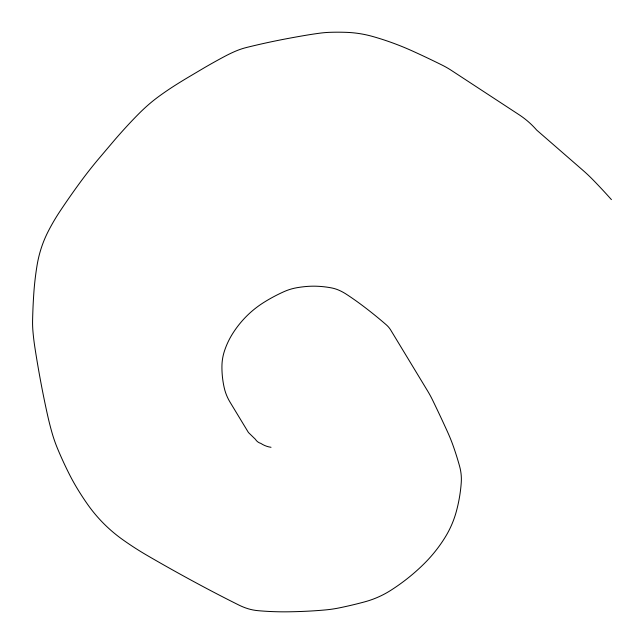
<?xml version="1.0" encoding="UTF-8"?>
<svg xmlns="http://www.w3.org/2000/svg" width="644" height="644" viewBox="0 0 644 644"><rect width="100%" height="100%" fill="white"/><g stroke="black" fill="none" stroke-linecap="round" stroke-linejoin="round"><path stroke-width="0.97" d="M271.019 447.298A23.305 21.985 22.6 0 1 260.796 443.37A8.783 8.283 22.6 0 1 255.459 439.337L248.439 432.518L230.029 402.13A49.604 46.787 22.6 0 1 224.241 387.849A101.253 95.497 22.6 0 1 221.93 366.275A56.06 52.872 22.6 0 1 224.386 351.197A87.858 82.867 22.6 0 1 232.46 333.914A111.597 105.262 22.6 0 1 246.411 316.333A105.729 99.731 22.6 0 1 263.629 302.559A171.095 161.378 22.6 0 1 284.181 291.579A54.812 51.697 22.6 0 1 296.94 287.707A106.96 100.891 22.6 0 1 307.51 286.403A82.231 77.562 22.6 0 1 316.896 286.242A93.444 88.139 22.6 0 1 331.201 287.844A33.778 31.854 22.6 0 1 339.493 290.468A50.626 47.753 22.6 0 1 346.544 294.364A281.935 265.924 22.6 0 1 362.065 305.256A418.391 394.635 22.6 0 1 386.175 324.713A22.564 21.284 22.6 0 1 390.779 330.163L427.6 390.932A114.391 107.894 22.6 0 1 432.575 400.069A1351.941 1275.184 22.6 0 1 447.741 432.357A179.096 168.929 22.6 0 1 453.448 446.614A323.521 305.151 22.6 0 1 459.591 466.224A52.405 49.435 22.6 0 1 461.249 482.662A168.639 159.06 22.6 0 1 456.306 511.578A110.196 103.942 22.6 0 1 444.996 537.523A159.76 150.688 22.6 0 1 423.607 564.233A217.278 204.945 22.6 0 1 390.707 590.387A97.977 92.414 22.6 0 1 364.504 601.907A426.111 401.92 22.6 0 1 339.589 607.823A125.958 118.802 22.6 0 1 325.759 609.892A408.167 384.991 22.6 0 1 308.589 611.132A530.567 500.444 22.6 0 1 288.939 611.8A286.097 269.852 22.6 0 1 258.051 610.673A47.044 44.38 22.6 0 1 245.742 607.968A60.939 57.477 22.6 0 1 238.699 604.966A1346.314 1269.871 22.6 0 1 206.716 588.527A1620.747 1528.727 22.6 0 1 147.186 555.442A301.577 284.455 22.6 0 1 122.529 539.527A141.076 133.067 22.6 0 1 103.66 523.516A144.256 136.069 22.6 0 1 87.681 504.485A272.959 257.463 22.6 0 1 77.385 488.74A217.696 205.339 22.6 0 1 69.27 474.105A398.741 376.104 22.6 0 1 57.574 448.667A149.134 140.666 22.6 0 1 51.971 432.583A338.285 319.078 22.6 0 1 47.431 414.583A1082.001 1020.563 22.6 0 1 40.805 382.134A1185.346 1118.048 22.6 0 1 34.905 347.615A260.933 246.121 22.6 0 1 32.949 331.338A112.974 106.558 22.6 0 1 32.594 320.173A645.489 608.838 22.6 0 1 33.794 293.575A330.871 312.082 22.6 0 1 37.062 265.384A132.133 124.63 22.6 0 1 41.288 248.012A127.335 120.098 22.6 0 1 48.042 231.719A227.638 214.718 22.6 0 1 59.94 211.345A858.355 809.621 22.6 0 1 80.395 182.067A503.206 474.636 22.6 0 1 97.26 160.493L115.075 139.466A621.371 586.096 22.6 0 1 126.369 126.788A494.487 466.417 22.6 0 1 138.822 113.738A204.816 193.184 22.6 0 1 147.275 105.753A167.416 157.917 22.6 0 1 158.69 96.544A323.529 305.159 22.6 0 1 175.595 85.04A611.317 576.605 22.6 0 1 186.575 78.27L204.502 67.652A630.83 595.016 22.6 0 1 225.167 56.149A144.723 136.504 22.6 0 1 235.422 51.238A74.76 70.518 22.6 0 1 246.708 47.439A710.887 670.525 22.6 0 1 282.788 39.469A974.396 919.077 22.6 0 1 305.119 35.412A418.286 394.531 22.6 0 1 319.851 33.174A102.766 96.93 22.6 0 1 330.533 32.305A228.894 215.901 22.6 0 1 346.601 32.361A106.308 100.271 22.6 0 1 372.787 36.507A266.922 251.772 22.6 0 1 412.377 50.981A842.135 794.318 22.6 0 1 442.307 65.197A84.533 79.735 22.6 0 1 451.404 70.421L519.136 114.769A81.796 77.151 22.6 0 1 536.685 130.096L582.941 170.33A160.219 151.123 22.6 0 1 593.132 179.966A590.886 557.342 22.6 0 1 611.422 199.624"/></g></svg>
